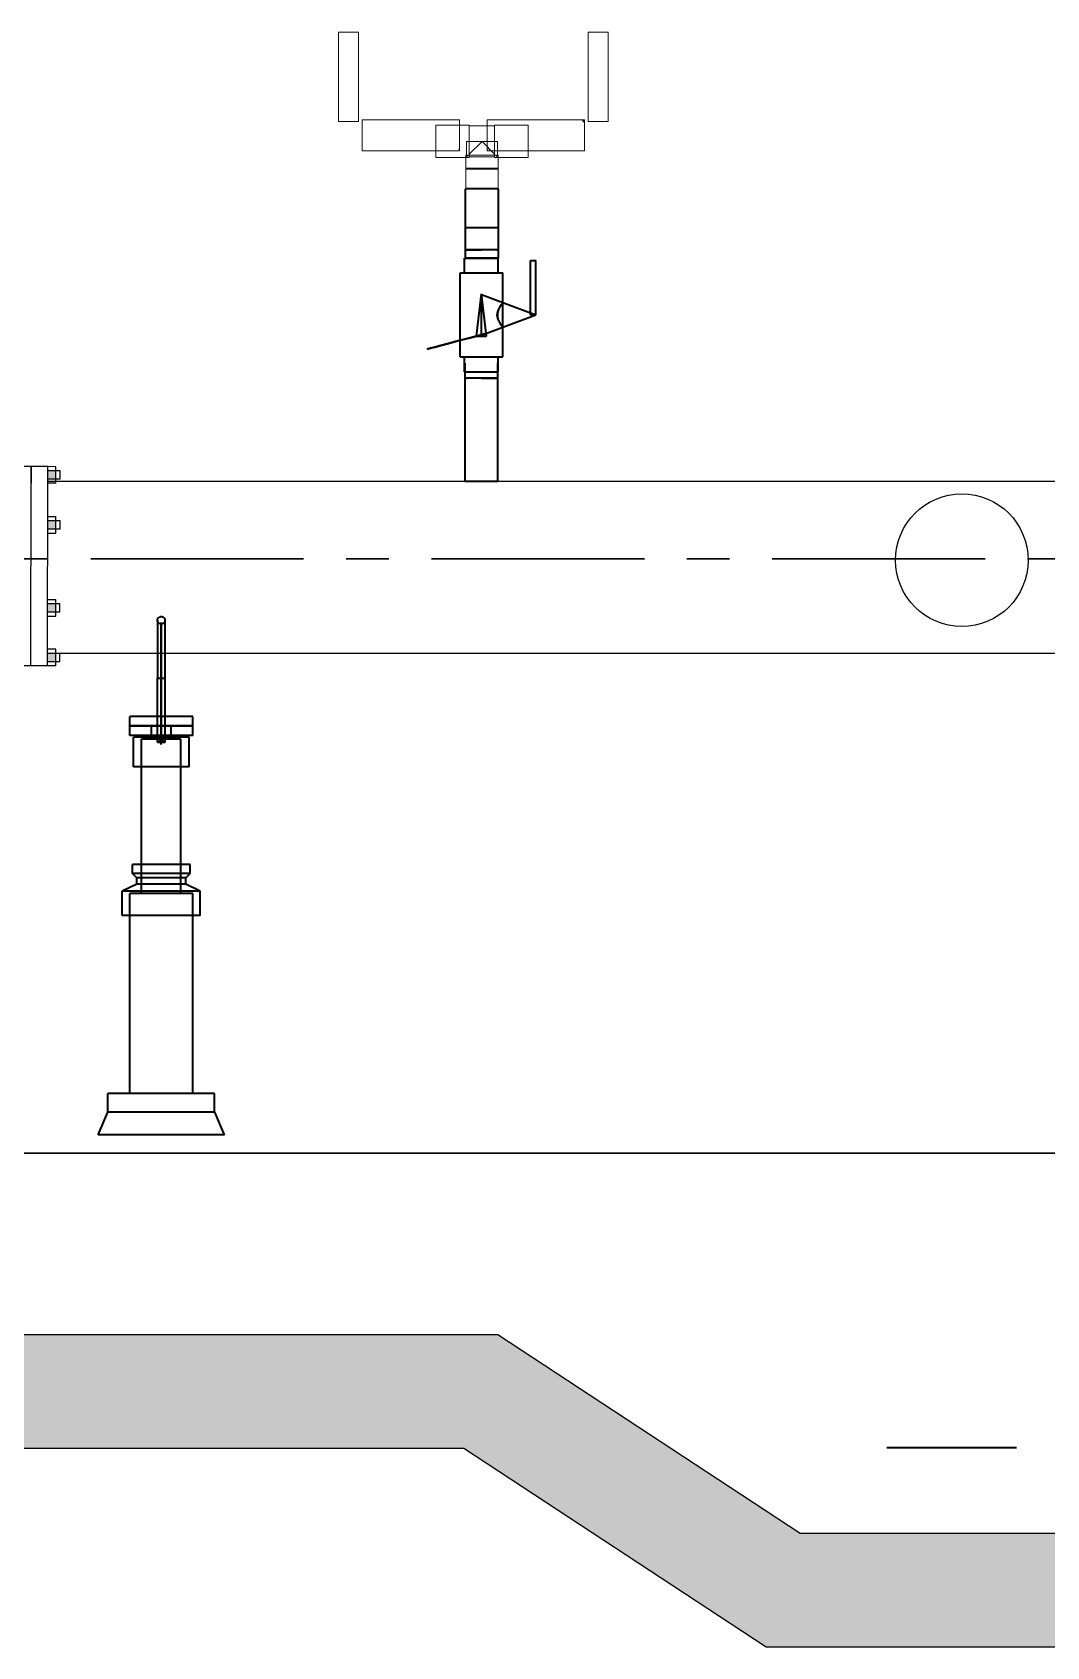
# Model space of a CAD drawing. Header units: inches. Extents: x 191440 to 383551, y 141448 to 284946.
# Drawn here: x 191812.539 to 191815.516, y 141600.02 to 141604.755 of the extents above; entities that cross this region are included whole.
import ezdxf

# ---------------------------------------------------------------- set-up
doc = ezdxf.new("R2010")
doc.units = ezdxf.units.IN
doc.header["$MEASUREMENT"] = 0
for name, pattern in [('C_SOLID_M', [0]), ('CENTER', [2, 1.25, -0.25, 0.25, -0.25]), ('DGN Style 3', [426.72, 304.8, -121.92])]:
    doc.linetypes.add(name, pattern=pattern)
for name, color, linetype in [('Concrete', 7, 'C_SOLID_M'), ('HATCH', 40, 'Continuous'), ('VP', 7, 'Continuous')]:
    doc.layers.add(name, color=color, linetype=linetype)
for name, color, linetype, lineweight in [('PIPING', 40, 'Continuous', 30), ('WB-SJ3-M-SECTA - I-DIAG-EQPM', 6, 'Continuous', 13), ('WB-SJ3-M-SECTA - M-EQPM-SUPT', 4, 'Continuous', 35), ('WB-SJ3-M-SECTA - P-TW', 7, 'Continuous', 35)]:
    doc.layers.add(name, color=color, linetype=linetype, lineweight=lineweight)

# ---------------------------------------------------------------- blocks, each defined once
blk = doc.blocks.new('FLANGE')
h = blk.add_hatch(color=256)
h.dxf.hatch_style = 1
h.paths.add_polyline_path([(2834.8568, 2262.3253), (2834.8643, 2262.3253), (2834.8643, 2262.3178), (2834.8568, 2262.3178)])
h.paths.add_polyline_path([(2834.8568, 2262.2728), (2834.8568, 2262.2803), (2834.8643, 2262.2803), (2834.8643, 2262.2728)])
h.paths.add_polyline_path([(2834.8568, 2262.3928), (2834.8568, 2262.4003), (2834.8643, 2262.4003), (2834.8643, 2262.3928)])
h.paths.add_polyline_path([(2834.8568, 2262.4378), (2834.8568, 2262.4453), (2834.8643, 2262.4453), (2834.8643, 2262.4378)])
h = blk.add_hatch(color=256)
h.dxf.hatch_style = 1
h.paths.add_polyline_path([(2834.8943, 2262.2691), (2834.8943, 2262.2728), (2834.9018, 2262.2728), (2834.9018, 2262.2691)])
h.paths.add_polyline_path([(2834.8943, 2262.2803), (2834.8943, 2262.2841), (2834.9018, 2262.2841), (2834.9018, 2262.2803)])
h.paths.add_polyline_path([(2834.8943, 2262.3141), (2834.8943, 2262.3178), (2834.9018, 2262.3178), (2834.9018, 2262.3141)])
h.paths.add_polyline_path([(2834.9018, 2262.3291), (2834.9018, 2262.3253), (2834.8943, 2262.3253), (2834.8943, 2262.3291)])
h.paths.add_polyline_path([(2834.9018, 2262.3928), (2834.9018, 2262.3891), (2834.8943, 2262.3891), (2834.8943, 2262.3928)])
h.paths.add_polyline_path([(2834.8943, 2262.4003), (2834.8943, 2262.4041), (2834.9018, 2262.4041), (2834.9018, 2262.4003)])
h.paths.add_polyline_path([(2834.9018, 2262.4378), (2834.9018, 2262.4341), (2834.8943, 2262.4341), (2834.8943, 2262.4378)])
h.paths.add_polyline_path([(2834.9018, 2262.4491), (2834.9018, 2262.4453), (2834.8943, 2262.4453), (2834.8943, 2262.4491)])
for p, q in [((2834.8531, 2262.4453), (2834.8531, 2262.4378)), ((2834.8531, 2262.4453), (2834.8643, 2262.4453)), ((2834.8568, 2262.4491), (2834.8568, 2262.4341)), ((2834.8568, 2262.4491), (2834.8643, 2262.4491)), ((2834.8643, 2262.4491), (2834.8643, 2262.2691)), ((2834.8643, 2262.4491), (2834.8793, 2262.4491)), ((2834.8793, 2262.4491), (2834.8793, 2262.2691)), ((2834.8793, 2262.4491), (2834.8793, 2262.2691)), ((2834.8793, 2262.4491), (2834.8943, 2262.4491)), ((2834.8943, 2262.4491), (2834.8943, 2262.2691)), ((2834.8943, 2262.4491), (2834.9018, 2262.4491)), ((2834.8943, 2262.4453), (2834.9018, 2262.4453)), ((2834.9018, 2262.4491), (2834.9018, 2262.4341)), ((2834.8531, 2262.4378), (2834.8643, 2262.4378)), ((2834.8568, 2262.4341), (2834.8643, 2262.4341)), ((2834.8943, 2262.4378), (2834.9018, 2262.4378)), ((2834.8943, 2262.4341), (2834.9018, 2262.4341)), ((2834.8531, 2262.4003), (2834.8531, 2262.3928)), ((2834.8643, 2262.4003), (2834.8531, 2262.4003)), ((2834.8568, 2262.4041), (2834.8568, 2262.3891)), ((2834.8643, 2262.4041), (2834.8568, 2262.4041)), ((2834.9018, 2262.4041), (2834.8943, 2262.4041)), ((2834.9018, 2262.4003), (2834.8943, 2262.4003)), ((2834.9018, 2262.4041), (2834.9018, 2262.3891)), ((2834.8643, 2262.3928), (2834.8531, 2262.3928)), ((2834.8643, 2262.3891), (2834.8568, 2262.3891)), ((2834.9018, 2262.3928), (2834.8943, 2262.3928)), ((2834.9018, 2262.3891), (2834.8943, 2262.3891)), ((2834.8568, 2262.3291), (2834.8568, 2262.3141)), ((2834.8643, 2262.3291), (2834.8568, 2262.3291)), ((2834.9018, 2262.3291), (2834.8943, 2262.3291)), ((2834.9018, 2262.3291), (2834.9018, 2262.3141)), ((2834.8531, 2262.3253), (2834.8531, 2262.3178)), ((2834.8643, 2262.3253), (2834.8531, 2262.3253)), ((2834.8643, 2262.3178), (2834.8531, 2262.3178)), ((2834.8643, 2262.3141), (2834.8568, 2262.3141)), ((2834.9018, 2262.3253), (2834.8943, 2262.3253)), ((2834.9018, 2262.3178), (2834.8943, 2262.3178)), ((2834.9018, 2262.3141), (2834.8943, 2262.3141)), ((2834.8568, 2262.2841), (2834.8568, 2262.2691)), ((2834.8568, 2262.2841), (2834.8643, 2262.2841)), ((2834.8793, 2262.2691), (2834.8793, 2262.2841)), ((2834.8943, 2262.2841), (2834.9018, 2262.2841)), ((2834.9018, 2262.2841), (2834.9018, 2262.2691)), ((2834.8531, 2262.2803), (2834.8531, 2262.2728)), ((2834.8531, 2262.2803), (2834.8643, 2262.2803)), ((2834.8531, 2262.2728), (2834.8643, 2262.2728)), ((2834.8568, 2262.2691), (2834.8643, 2262.2691)), ((2834.8643, 2262.2691), (2834.8793, 2262.2691)), ((2834.8793, 2262.2691), (2834.8943, 2262.2691)), ((2834.8943, 2262.2803), (2834.9018, 2262.2803)), ((2834.8943, 2262.2728), (2834.9018, 2262.2728)), ((2834.8943, 2262.2691), (2834.9018, 2262.2691))]:
    blk.add_line(p, q)
blk = doc.blocks.new('*U173')
at = {"layer": 'WB-SJ3-M-SECTA - M-EQPM-SUPT', "color": 4, "linetype": 'DGN Style 3', "lineweight": 35}
for p, q in [((75.4, 497.4), (75.4, 578.5)), ((85, 497.4), (85, 578.5))]:
    blk.add_line(p, q, dxfattribs=at)
at = {"layer": 'WB-SJ3-M-SECTA - M-EQPM-SUPT', "linetype": 'DGN Style 3'}
for p, q in [((40.2, 517.7), (40.2, 530.1)), ((40.2, 518.1), (40.2, 530.1)), ((40.2, 530.1), (120.2, 530.1)), ((40.2, 505.7), (40.2, 518.1)), ((40.2, 517.7), (120.2, 517.7)), ((67.7, 505.5), (67.7, 518.1)), ((80.2, 507.4), (80.2, 518.1)), ((92.7, 505.5), (92.7, 518.1)), ((120.2, 518.1), (120.2, 530.1)), ((120.2, 517.7), (120.2, 530.1)), ((120.2, 505.7), (120.2, 518.1)), ((120.2, 505.7), (120.2, 517.7)), ((40.2, 505.7), (120.2, 505.7)), ((44.8, 466.2), (44.8, 503.9)), ((55.2, 465.1), (55.2, 501)), ((67.7, 505.5), (77.6, 505.5)), ((87.7, 505.5), (92.7, 505.5)), ((105.2, 465.1), (105.2, 501)), ((115.5, 466.2), (115.5, 503.9)), ((55.2, 305.6), (55.2, 342.4)), ((105.2, 305.6), (105.2, 342.4)), ((40.2, 277.7), (40.2, 305.6)), ((120.2, 277.7), (120.2, 305.6))]:
    blk.add_line(p, q, dxfattribs=at)
at = {"layer": 'WB-SJ3-M-SECTA - M-EQPM-SUPT'}
for p, q in [((40.2, 518.1), (120.2, 518.1)), ((80.2, 505.5), (80.2, 507.4)), ((43.5, 331.1), (43.5, 342.4)), ((49.2, 325.4), (43.5, 331.1)), ((111.2, 325.4), (116.8, 331.1)), ((116.8, 331.1), (116.8, 342.4)), ((30.7, 308.7), (49.2, 317.4)), ((30.7, 277.7), (30.7, 308.7)), ((49.2, 317.4), (49.2, 325.4)), ((111.2, 317.4), (111.2, 325.4)), ((111.2, 317.4), (129.6, 308.7)), ((129.6, 277.7), (129.6, 308.7)), ((12.7, 28.6), (12.7, 52.5)), ((147.7, 28.6), (147.7, 52.5))]:
    blk.add_line(p, q, dxfattribs=at)
at = {"layer": 'WB-SJ3-M-SECTA - M-EQPM-SUPT', "linetype": 'Continuous'}
for p, q in [((55.2, 342.4), (55.2, 465.1)), ((105.2, 342.4), (105.2, 465.1)), ((40.2, 52.5), (40.2, 277.7)), ((120.2, 52.5), (120.2, 277.7)), ((0, 0), (12.2, 28.6)), ((160.3, 0), (148.1, 28.6))]:
    blk.add_line(p, q, dxfattribs=at)
at = {"layer": 'WB-SJ3-M-SECTA - M-EQPM-SUPT', "color": 4, "linetype": 'DGN Style 3', "lineweight": 35, "flags": 128}
for points in [[(75.4, 578.5), (75.4, 651.8)], [(85, 651.8), (85, 578.5)], [(85, 578.5), (75.4, 578.5)], [(85, 497.4), (75.4, 497.4)]]:
    blk.add_lwpolyline(points, dxfattribs=at)
at = {"layer": 'WB-SJ3-M-SECTA - M-EQPM-SUPT', "linetype": 'DGN Style 3', "flags": 128}
for points in [[(40.2, 505.7), (40.2, 505.7), (40.2, 517.7)], [(92.7, 518.1), (80.2, 518.1), (67.7, 518.1)], [(75.4, 530.1), (85, 530.1)], [(85, 518.1), (75.4, 518.1)], [(44.8, 503.9), (115.5, 503.9)], [(55.2, 501), (105.2, 501)], [(85, 505.5), (75.4, 505.5)], [(44.8, 466.2), (55.2, 466.2)], [(44.8, 466.2), (46.9, 466.2)], [(105.2, 466.2), (115.5, 466.2)], [(43.5, 342.4), (55.2, 342.4)], [(43.5, 331.1), (116.8, 331.1)], [(105.2, 342.4), (116.8, 342.4)], [(30.7, 308.7), (129.6, 308.7)], [(49.2, 325.4), (111.2, 325.4)], [(49.2, 317.4), (111.2, 317.4)], [(40.2, 305.6), (120.2, 305.6)], [(40.2, 305.6), (55.2, 305.6)], [(12.7, 52.5), (40.2, 52.5)], [(120.2, 52.5), (147.7, 52.5)], [(12.2, 28.6), (12.7, 28.6)], [(147.7, 28.6), (148.1, 28.6)], [(0, 0), (160.3, 0)]]:
    blk.add_lwpolyline(points, dxfattribs=at)
at = {"layer": 'WB-SJ3-M-SECTA - M-EQPM-SUPT', "flags": 128}
for points in [[(87.7, 505.5), (80.2, 505.5), (77.6, 505.5)], [(43.5, 342.4), (116.8, 342.4)], [(43.5, 342.4), (43.5, 342.4)], [(43.5, 331.1), (116.8, 331.1)], [(43.5, 331.1), (43.5, 331.1)], [(30.7, 308.7), (129.6, 308.7)], [(30.7, 308.7), (30.7, 308.7)], [(49.2, 325.4), (111.2, 325.4)], [(49.2, 325.4), (49.2, 325.4)], [(49.2, 317.4), (111.2, 317.4)], [(49.2, 317.4), (49.2, 317.4)], [(30.7, 277.7), (129.6, 277.7)], [(30.7, 277.7), (40.2, 277.7)], [(12.7, 52.5), (147.7, 52.5)]]:
    blk.add_lwpolyline(points, dxfattribs=at)
at = {"layer": 'WB-SJ3-M-SECTA - M-EQPM-SUPT', "linetype": 'Continuous', "flags": 128}
for points in [[(46.9, 466.2), (111.7, 466.2)], [(12.2, 28.6), (148.1, 28.6)], [(12.2, 28.6), (12.2, 28.6)]]:
    blk.add_lwpolyline(points, dxfattribs=at)
at = {"layer": 'WB-SJ3-M-SECTA - M-EQPM-SUPT', "color": 4, "linetype": 'DGN Style 3', "lineweight": 35}
for start, end in [(0, 180), (180, 0)]:
    blk.add_arc((80.2, 651.8), 4.8, start, end, dxfattribs=at)
at = {"layer": 'WB-SJ3-M-SECTA - M-EQPM-SUPT', "linetype": 'DGN Style 3'}
blk.add_rational_spline([(80.2, 494.3), (80.2, 534.8), (80.2, 575.4), (80.2, 648.8), (80.2, 648.8), (80.2, 648.8), (80.2, 575.4), (80.2, 534.8), (80.2, 494.3)], [1, 1, 1, 0.707106781187, 1, 0.707106781187, 1, 1, 1], degree=2, knots=[0, 0, 0, 0.333333, 0.333333, 0.5, 0.5, 0.666667, 0.666667, 1, 1, 1], dxfattribs=at)
at = {"layer": 'WB-SJ3-M-SECTA - P-TW', "linetype": 'DGN Style 3', "lineweight": 35}
blk.add_line((76.4, 497.4), (84, 497.4), dxfattribs=at)
blk.add_open_spline([(76.4, 497.4), (76.5, 497.5), (76.6, 497.6), (76.8, 497.8), (76.9, 498), (77.2, 498.2), (77.3, 498.3), (77.5, 498.4), (77.6, 498.5), (77.8, 498.6), (77.8, 498.6), (78.1, 498.8), (78.2, 498.9), (78.5, 499), (78.6, 499), (78.8, 499.1), (78.9, 499.1), (79.2, 499.2), (79.4, 499.2), (79.7, 499.2), (79.8, 499.3), (80, 499.3), (80.1, 499.3), (80.4, 499.3), (80.6, 499.3), (80.8, 499.2), (80.9, 499.2), (81, 499.2), (81, 499.2), (81.2, 499.2), (81.3, 499.1), (81.5, 499.1), (81.7, 499), (82, 498.9), (82.1, 498.9), (82.3, 498.8), (82.3, 498.7), (82.6, 498.6), (82.7, 498.5), (82.9, 498.3), (83, 498.3), (83.2, 498.2), (83.2, 498.1), (83.4, 498), (83.5, 497.8), (83.8, 497.6), (83.9, 497.5), (84, 497.4)], degree=3, knots=[0, 0, 0, 0, 0.0625, 0.0625, 0.125, 0.125, 0.1875, 0.1875, 0.21875, 0.21875, 0.25, 0.25, 0.3125, 0.3125, 0.34375, 0.34375, 0.375, 0.375, 0.4375, 0.4375, 0.46875, 0.46875, 0.5, 0.5, 0.5625, 0.5625, 0.578125, 0.578125, 0.59375, 0.59375, 0.625, 0.625, 0.6875, 0.6875, 0.71875, 0.71875, 0.75, 0.75, 0.8125, 0.8125, 0.84375, 0.84375, 0.875, 0.875, 0.9375, 0.9375, 1, 1, 1, 1], dxfattribs=at)
blk = doc.blocks.new('PIPE_13')
at = {"layer": 'WB-SJ3-M-SECTA - I-DIAG-EQPM', "linetype": 'DGN Style 3'}
for p, q in [((0, 59.1), (0, 61.4)), ((13.7, 59.1), (13.7, 61.4)), ((0, 0), (0, 22.2)), ((13.7, 0), (13.7, 22.2))]:
    blk.add_line(p, q, dxfattribs=at)
at = {"layer": 'WB-SJ3-M-SECTA - I-DIAG-EQPM'}
for p, q in [((0, 22.2), (0, 59.1)), ((13.7, 22.2), (13.7, 59.1))]:
    blk.add_line(p, q, dxfattribs=at)
at = {"layer": 'WB-SJ3-M-SECTA - I-DIAG-EQPM', "linetype": 'DGN Style 3', "flags": 128}
for points in [[(13.7, 61.4), (0, 61.4)], [(13.7, 0), (0, 0)]]:
    blk.add_lwpolyline(points, dxfattribs=at)
blk = doc.blocks.new('PIPE_15')
at = {"layer": 'WB-SJ3-M-SECTA - I-DIAG-EQPM', "linetype": 'DGN Style 3'}
for p, q in [((0, 21.3), (22.2, 21.3)), ((44.8, 21.3), (67, 21.3)), ((0, 0), (22.2, 0)), ((44.8, 0), (67, 0))]:
    blk.add_line(p, q, dxfattribs=at)
at = {"layer": 'WB-SJ3-M-SECTA - I-DIAG-EQPM'}
for p, q in [((22.2, 21.3), (44.8, 21.3)), ((22.2, 0), (44.8, 0)), ((66.4, 1.1), (67, 1.1))]:
    blk.add_line(p, q, dxfattribs=at)
at = {"layer": 'WB-SJ3-M-SECTA - I-DIAG-EQPM', "linetype": 'DGN Style 3', "flags": 128}
for points in [[(0, 14.3), (0, 21.3)], [(0, 0), (0, 14.3)], [(67, 10.7), (67, 21.3)], [(67, 0), (67, 10.7)]]:
    blk.add_lwpolyline(points, dxfattribs=at)
at = {"layer": 'WB-SJ3-M-SECTA - I-DIAG-EQPM', "flags": 128}
for points in [[(0, 0), (0, 20.9)], [(67, 1.1), (67, 21.3)]]:
    blk.add_lwpolyline(points, dxfattribs=at)
blk = doc.blocks.new('PIPE_23')
at = {"layer": 'WB-SJ3-M-SECTA - I-DIAG-EQPM', "linetype": 'DGN Style 3'}
for p, q in [((0, 21.3), (22.2, 21.3)), ((44.8, 21.3), (67, 21.3)), ((0, 0), (22.2, 0)), ((44.8, 0), (67, 0))]:
    blk.add_line(p, q, dxfattribs=at)
at = {"layer": 'WB-SJ3-M-SECTA - I-DIAG-EQPM'}
for p, q in [((22.2, 21.3), (44.8, 21.3)), ((0, 1.1), (0.6, 1.1)), ((22.2, 0), (44.8, 0))]:
    blk.add_line(p, q, dxfattribs=at)
at = {"layer": 'WB-SJ3-M-SECTA - I-DIAG-EQPM', "flags": 128}
for points in [[(0, 10.7), (0, 21.3)], [(66.9, 19.7), (66.4, 20.2), (66, 20.7), (65.7, 21), (65.5, 21.2), (65.4, 21.3)], [(67, 19.4), (67, 20.7)], [(67, 0), (67, 19.4)], [(0, 0.7), (0, 10.7)]]:
    blk.add_lwpolyline(points, dxfattribs=at)
at = {"layer": 'WB-SJ3-M-SECTA - I-DIAG-EQPM', "linetype": 'DGN Style 3', "flags": 128}
for points in [[(0, 0), (0, 21.3)], [(67, 0), (67, 21.3)]]:
    blk.add_lwpolyline(points, dxfattribs=at)
at = {"layer": 'WB-SJ3-M-SECTA - I-DIAG-EQPM'}
blk.add_open_spline([(65.4, 21.3), (65.4, 21.3), (65.4, 21.3), (65.5, 21.2)], degree=3, dxfattribs=at)
at = {"layer": 'WB-SJ3-M-SECTA - I-DIAG-EQPM', "linetype": 'DGN Style 3'}
blk.add_open_spline([(65.5, 21.2), (65.8, 20.9), (66.3, 20.4), (67, 19.6)], degree=3, dxfattribs=at)
blk = doc.blocks.new('PIPE_24')
at = {"layer": 'WB-SJ3-M-SECTA - I-DIAG-EQPM', "linetype": 'DGN Style 3'}
for p, q in [((0, 59.1), (0, 61.4)), ((13.7, 59.1), (13.7, 61.4)), ((0, 0), (0, 22.2)), ((13.7, 0), (13.7, 22.2))]:
    blk.add_line(p, q, dxfattribs=at)
at = {"layer": 'WB-SJ3-M-SECTA - I-DIAG-EQPM'}
for p, q in [((0, 22.2), (0, 59.1)), ((13.7, 22.2), (13.7, 59.1))]:
    blk.add_line(p, q, dxfattribs=at)
at = {"layer": 'WB-SJ3-M-SECTA - I-DIAG-EQPM', "linetype": 'DGN Style 3', "flags": 128}
for points in [[(0, 61.4), (13.7, 61.4)], [(0, 0), (13.7, 0)]]:
    blk.add_lwpolyline(points, dxfattribs=at)
blk = doc.blocks.new('PIPE_25')
at = {"layer": 'WB-SJ3-M-SECTA - P-TW', "linetype": 'Continuous', "lineweight": 35}
for p, q in [((0, 9), (0, 81.3)), ((22.6, 9), (22.6, 81.3))]:
    blk.add_line(p, q, dxfattribs=at)
at = {"layer": 'WB-SJ3-M-SECTA - P-TW', "linetype": 'DGN Style 3', "lineweight": 35}
for p, q in [((0, 0), (0, 9)), ((22.6, 0), (22.6, 9))]:
    blk.add_line(p, q, dxfattribs=at)
at = {"layer": 'WB-SJ3-M-SECTA - P-TW', "linetype": 'DGN Style 3', "lineweight": 35, "flags": 128}
blk.add_lwpolyline([(22.6, 0), (0, 0)], dxfattribs=at)
at = {"layer": 'WB-SJ3-M-SECTA - P-TW', "linetype": 'DGN Style 3', "lineweight": 35}
blk.add_rational_spline([(22.6, 71), (22.6, 71), (21.1, 71), (11.3, 71), (1.5, 71), (0, 71), (0, 71)], [0.803847482005, 0.866025301126, 1, 0.5, 1, 0.866025501607, 0.803847668093], degree=2, knots=[0, 0, 0, 0.174458, 0.174458, 0.825542, 0.825542, 1, 1, 1], dxfattribs=at)
at = {"layer": 'WB-SJ3-M-SECTA - P-TW', "linetype": 'Continuous', "lineweight": 35}
for points, weights in [([(0, 71), (0, 71), (1.1, 71)], [0.803847668093, 0.758495714855, 0.75134039548]), ([(11.3, 71), (22.6, 71), (22.6, 71)], [1, 0.633974698874, 0.803847482005])]:
    blk.add_rational_spline(points, weights, degree=2, dxfattribs=at)
blk = doc.blocks.new('V_BALL_2')
at = {"layer": 'WB-SJ3-M-SECTA - P-TW', "linetype": 'Continuous', "lineweight": 35}
for p, q in [((3.1, 68.1), (3.1, 78.4)), ((26.3, 68.1), (26.3, 78.4)), ((0, 10.3), (0, 68.1)), ((29.4, 47.7), (29.4, 68.1)), ((48.5, 39.2), (48.5, 76.7)), ((52.2, 39.2), (52.2, 76.7)), ((29.4, 47.7), (52.2, 39.2)), ((29.4, 30.7), (52.2, 39.2)), ((48.9, 39.2), (52.2, 39.2)), ((29.4, 10.3), (29.4, 30.8)), ((3.1, 0), (3.1, 10.3)), ((26.3, 0), (26.3, 10.3))]:
    blk.add_line(p, q, dxfattribs=at)
at = {"layer": 'WB-SJ3-M-SECTA - P-TW', "linetype": 'DGN Style 3', "lineweight": 35}
for p, q in [((11.3, 24.7), (14.7, 53.7)), ((18.1, 24.7), (14.7, 53.7)), ((14.7, 24.7), (14.7, 53.2)), ((14.7, 53.2), (29.4, 47.7)), ((29.4, 30.8), (29.4, 47.7)), ((14.7, 25.2), (29.4, 30.7))]:
    blk.add_line(p, q, dxfattribs=at)
at = {"layer": 'WB-SJ3-M-SECTA - P-TW', "linetype": 'Continuous', "lineweight": 35, "flags": 128}
for points in [[(3.1, 78.4), (26.3, 78.4)], [(26.3, 78.4), (26.3, 78.4)], [(0, 68.1), (29.4, 68.1)], [(29.4, 68.1), (29.4, 68.1)], [(48.5, 76.7), (48.5, 76.7)], [(48.5, 76.7), (52.2, 76.7)], [(52.2, 39.2), (52.2, 76.7)], [(48.5, 39.2), (52.2, 39.2)], [(52.2, 39.2), (52.2, 39.2)], [(0, 10.3), (29.4, 10.3)], [(3.1, 0), (26.3, 0)], [(26, 0), (26.3, 0)], [(26.3, 10.3), (29.4, 10.3)]]:
    blk.add_lwpolyline(points, dxfattribs=at)
at = {"layer": 'WB-SJ3-M-SECTA - P-TW', "linetype": 'DGN Style 3', "lineweight": 35, "flags": 128}
for points in [[(3.1, 78.4), (26.3, 78.4)], [(0, 68.1), (3.1, 68.1)], [(26.3, 68.1), (29.4, 68.1)], [(48.5, 39.2), (48.5, 76.7)], [(48.5, 76.7), (52.2, 76.7)], [(14.7, 25.2), (14.7, 53.2)], [(48.5, 39.2), (52.2, 39.2)], [(11.3, 24.7), (18.1, 24.7)], [(3.4, 0), (26, 0)]]:
    blk.add_lwpolyline(points, dxfattribs=at)
at = {"layer": 'WB-SJ3-M-SECTA - P-TW', "linetype": 'Continuous', "lineweight": 35}
for points, knots in [([(29.4, 30.8), (29.4, 30.7), (29.5, 30.6), (27.5, 32.9), (24.2, 41.4), (29, 46.9), (29.3, 47.5), (29.4, 47.7), (29.4, 47.7), (29.4, 47.7)], [0, 0, 0, 0, 0.016483, 0.407953, 0.432054, 0.928205, 0.952173, 0.976103, 1, 1, 1, 1]), ([(29.4, 47.7), (29.4, 47.7), (29.4, 47.7), (29.3, 47.7), (29.3, 47.5), (29.3, 47.5), (29.2, 47.5)], [0, 0, 0, 0, 0.237582, 0.572684, 0.90729, 1, 1, 1, 1])]:
    blk.add_open_spline(points, degree=3, knots=knots, dxfattribs=at)
at = {"layer": 'WB-SJ3-M-SECTA - P-TW', "linetype": 'DGN Style 3', "lineweight": 35}
for points, knots in [([(29.2, 47.5), (29, 46.8), (25.8, 44), (25.3, 37.4), (28, 32.5), (29.3, 30.9), (29.4, 30.8)], [0, 0, 0, 0, 0.320243, 0.616134, 0.642948, 1, 1, 1, 1]), ([(14.7, 25.6), (18.9, 26.7), (18.9, 26.7), (14.7, 25.6), (14.7, 25.6), (-35.2, 12.5), (-35.2, 12.5), (14.7, 25.6)], [0, 0, 0, 0, 1, 1, 1, 1, 1.000001, 1.000001, 1.000001, 1.000001])]:
    blk.add_open_spline(points, degree=3, knots=knots, dxfattribs=at)
at = {"layer": 'WB-SJ3-M-SECTA - P-TW', "linetype": 'Continuous', "lineweight": 35}
blk.add_open_spline([(48.9, 39.2), (48.4, 41), (48.4, 41), (48.9, 39.2)], degree=3, dxfattribs=at)
blk = doc.blocks.new('TEE')
at = {"layer": 'WB-SJ3-M-SECTA - I-DIAG-EQPM'}
for p, q in [((0, 43.7), (23, 43.7)), ((23, 43.2), (40.5, 43.2)), ((40.5, 43.7), (63.5, 43.7)), ((22.2, 23), (23, 23)), ((23, 23), (23, 23.8)), ((40.5, 23.2), (40.5, 32.5)), ((40.5, 23), (41.3, 23)), ((0, 21.4), (20.6, 21.4)), ((20.6, 0), (20.6, 21.4)), ((42.9, 0), (42.9, 21.4)), ((42.9, 21.4), (63.5, 21.4))]:
    blk.add_line(p, q, dxfattribs=at)
at = {"layer": 'WB-SJ3-M-SECTA - I-DIAG-EQPM', "linetype": 'DGN Style 3'}
for p, q in [((20.6, 21.4), (20.6, 23)), ((21.1, 23), (21.1, 32.5)), ((23, 23.8), (23, 32.5)), ((23, 23), (40.5, 23)), ((42.4, 23), (42.4, 32.5)), ((42.9, 21.4), (42.9, 23)), ((20.6, 21.4), (23, 21.4)), ((23, 21.9), (40.5, 21.9)), ((40.5, 21.4), (42.9, 21.4))]:
    blk.add_line(p, q, dxfattribs=at)
at = {"layer": 'WB-SJ3-M-SECTA - I-DIAG-EQPM', "flags": 128}
for points in [[(0, 43.7), (0, 21.4)], [(23, 43.7), (23, 23)], [(40.5, 43.7), (40.5, 22.5)], [(63.5, 43.7), (63.5, 21.4)], [(22.2, 23), (20.6, 21.4)], [(21.6, 23), (21.2, 22.5), (20.9, 22.2), (20.7, 22), (20.6, 21.9)], [(22.2, 23), (22.2, 23)], [(22.2, 23), (41.8, 23)], [(22.8, 23), (22.9, 23.1), (23, 23.2)], [(31.8, 32.5), (23, 23.8)], [(23, 32.5), (37.9, 32.5)], [(31.8, 32.5), (40.5, 23.8)], [(40.5, 23.2), (40.6, 23.1), (40.7, 23)], [(41.3, 23), (41.3, 23)], [(41.3, 23), (42.9, 21.4)], [(0, 21.9), (0, 21.4)], [(42.6, 22.2), (42.8, 22), (42.9, 21.9)], [(63.5, 21.4), (63.5, 21.4)], [(20.6, 0), (42.9, 0)], [(42.4, 0), (42.9, 0)]]:
    blk.add_lwpolyline(points, dxfattribs=at)
at = {"layer": 'WB-SJ3-M-SECTA - I-DIAG-EQPM', "linetype": 'DGN Style 3', "flags": 128}
for points in [[(23, 43.7), (23, 43.2)], [(63.5, 43.7), (63.5, 43.2)], [(22.2, 23), (20.6, 21.4)], [(20.6, 23), (22.2, 23)], [(21.1, 32.5), (42.4, 32.5)], [(22.2, 23), (22.2, 23)], [(31.8, 32.5), (23, 23.8)], [(23, 23), (23, 21.4)], [(31.8, 32.5), (40.5, 23.8)], [(37.9, 32.5), (42.4, 32.5)], [(40.5, 22.5), (40.5, 21.4)], [(41.3, 23), (41.3, 23)], [(41.3, 23), (42.9, 21.4)], [(41.8, 23), (42.9, 23)], [(41.9, 23), (42.3, 22.5), (42.6, 22.2)], [(42.4, 23), (42.9, 23)], [(23, 21.9), (23, 21.4)], [(40.5, 21.9), (40.5, 21.4)], [(63.5, 21.9), (63.5, 21.4)]]:
    blk.add_lwpolyline(points, dxfattribs=at)
at = {"layer": 'WB-SJ3-M-SECTA - I-DIAG-EQPM', "linetype": 'DGN Style 3'}
blk.add_open_spline([(20.7, 22), (20.9, 22.2), (21.2, 22.5), (21.7, 23)], degree=3, dxfattribs=at)
at = {"layer": 'WB-SJ3-M-SECTA - I-DIAG-EQPM'}
for points in [[(42.9, 21.9), (42.9, 21.9), (42.5, 22.3), (41.8, 23)], [(20.6, 21.9), (20.6, 21.9), (20.6, 21.9), (20.7, 22)]]:
    blk.add_open_spline(points, degree=3, dxfattribs=at)
at = {"layer": 'WB-SJ3-M-SECTA - P-TW', "linetype": 'Continuous', "lineweight": 35, "flags": 128}
for points in [[(20.6, 14), (42.9, 14)], [(20.6, 14), (20.6, 14)]]:
    blk.add_lwpolyline(points, dxfattribs=at)
at = {"layer": 'WB-SJ3-M-SECTA - P-TW', "linetype": 'DGN Style 3', "lineweight": 35, "flags": 128}
for points in [[(20.6, 14), (21.1, 14)], [(42.4, 14), (42.9, 14)]]:
    blk.add_lwpolyline(points, dxfattribs=at)
blk = doc.blocks.new('PIPE_26')
at = {"layer": 'WB-SJ3-M-SECTA - P-TW', "linetype": 'DGN Style 3', "lineweight": 35}
for p, q in [((0.2, 21), (0.2, 47.7)), ((22.8, 21), (22.8, 47.7))]:
    blk.add_line(p, q, dxfattribs=at)
at = {"layer": 'WB-SJ3-M-SECTA - P-TW', "linetype": 'Continuous', "lineweight": 35}
for p, q in [((0.2, 0), (0.2, 21)), ((22.8, 0), (22.8, 21))]:
    blk.add_line(p, q, dxfattribs=at)
at = {"layer": 'WB-SJ3-M-SECTA - P-TW', "linetype": 'DGN Style 3', "lineweight": 35, "flags": 128}
for points in [[(22.8, 47.7), (0.2, 47.7)], [(22.8, 0), (0.2, 0)]]:
    blk.add_lwpolyline(points, dxfattribs=at)
at = {"layer": 'WB-SJ3-M-SECTA - P-TW', "linetype": 'Continuous', "lineweight": 35, "flags": 128}
blk.add_lwpolyline([(22.8, 0), (0.2, 0)], dxfattribs=at)
at = {"layer": 'WB-SJ3-M-SECTA - P-TW'}
for points in [[(0.2, 21), (0, 21), (5.4, 21), (11.4, 21)], [(0.2, 21), (0.2, 21), (0.2, 21), (0.4, 21)], [(11.5, 21), (17.5, 21), (23, 21), (22.8, 21)], [(22.7, 21), (22.8, 21), (22.8, 21), (22.8, 21)]]:
    blk.add_open_spline(points, degree=3, dxfattribs=at)
at = {"layer": 'WB-SJ3-M-SECTA - P-TW', "linetype": 'DGN Style 3'}
for points in [[(0.4, 21), (1.5, 21), (6.1, 21), (11.3, 21)], [(11.5, 21), (17, 21), (22.1, 21), (22.7, 21)]]:
    blk.add_open_spline(points, degree=3, dxfattribs=at)
at = {"layer": 'WB-SJ3-M-SECTA - P-TW', "linetype": 'DGN Style 3', "lineweight": 35}
blk.add_rational_spline([(22.8, 5.7), (22.8, 5.7), (21.3, 5.7), (11.5, 5.7), (1.7, 5.7), (0.2, 5.7), (0.2, 5.7)], [0.803847577293, 0.866025403784, 1, 0.5, 1, 0.866025403784, 0.803847577293], degree=2, knots=[0, 0, 0, 0.174458, 0.174458, 0.825542, 0.825542, 1, 1, 1], dxfattribs=at)
at = {"layer": 'WB-SJ3-M-SECTA - P-TW', "linetype": 'Continuous', "lineweight": 35}
for points, weights in [([(0.2, 5.7), (0.2, 5.7), (11.5, 5.7)], [0.803847577293, 0.633974596216, 1]), ([(21.7, 5.7), (22.8, 5.7), (22.8, 5.7)], [0.751340395412, 0.758495707478, 0.803847577293])]:
    blk.add_rational_spline(points, weights, degree=2, dxfattribs=at)

msp = doc.modelspace()

# ---------------------------------------------------------------- hatches: boundary and pattern name
at = {"layer": 'HATCH', "linetype": 'ByBlock', "lineweight": -2}
h = msp.add_hatch(dxfattribs=at)
h.set_pattern_fill('GRAVEL', color=256, scale=0.83217)
h.set_pattern_definition([(228.01279, (191763.28647, 141576.692036), (-6.6573614, -7.489531574), [0.111957, -11.083748]), (184.96974, (191763.211578, 141576.60882), (9.986042099, 0.832170175), [0.1921215, -19.020019]), (132.51045, (191763.02018, 141576.592176), (8.32170175, -9.153871924), [0.135467, -13.411282]), (267.27369, (191762.695632, 141576.384133), (0.832170175, 16.643403498), [0.174954, -17.320422]), (292.833654, (191762.68731, 141576.209378), (-4.160850875, 9.9860421), [0.171556, -16.984072]), (357.27369, (191762.753884, 141576.051265), (-16.643403498, 0.832170175), [0.174954, -17.320422]), (37.69424, (191762.92864, 141576.042944), (-10.818212274, -8.321701749), [0.2313674, -22.905358]), (72.25533, (191763.111717, 141576.184413), (5.825191224, 18.307743848), [0.218435, -21.625042]), (121.429566, (191763.17829, 141576.392455), (-6.6573614, 10.818212274), [0.175546, -17.379103]), (175.23636, (191763.08675, 141576.542246), (9.153871924, -0.832170175), [0.200413, -9.820243]), (222.39744, (191762.887031, 141576.55889), (-9.986042099, -9.153871924), [0.259178, -25.658615]), (138.81407, (191763.51948, 141576.37581), (-5.82519122, 4.99302105), [0.0884605, -8.75763]), (171.469234, (191763.452907, 141576.434064), (10.818212274, -1.66434035), [0.168296, -16.661305]), (225, (191763.2865, 141576.459), (-9e-17, -0.83217), [0.117686, -1.05918]), (203.1986, (191763.22822, 141576.55889), (4.16085087, 1.66434035), [0.063376, -6.274243]), (291.8014, (191763.16997, 141576.53392), (-0.83217017, 2.49651052), [0.089627, -4.391746]), (30.96376, (191763.20326, 141576.4507), (2.49651052, 1.66434035), [0.145571, -4.706774]), (161.56505, (191763.32808, 141576.5256), (1.6643403, -0.8321702), [0.105262, -2.526291]), (16.38954, (191762.68731, 141576.533924), (8.32170175, 2.496510525), [0.1474606, -14.5986325]), (70.34618, (191762.82878, 141576.57553), (-3.3286807, -9.153871924), [0.123711, -12.247388]), (293.1986, (191763.32808, 141576.69204), (-1.66434035, 4.16085087), [0.126752, -6.210867]), (343.61046, (191763.37801, 141576.575533), (-8.32170175, 2.496510525), [0.1474606, -14.5986325]), (339.44395, (191762.68731, 141576.01798), (-4.16085087, 1.66434035), [0.142201, -6.967864]), (294.77514, (191762.82046, 141575.96805), (-4.160850875, 9.153871924), [0.1191485, -11.795715]), (66.8014, (191763.3364, 141575.85987), (1.66434035, 4.16085087), [0.126752, -6.210867]), (17.354025, (191763.386333, 141575.97637), (-10.818212274, -3.3286807), [0.1394975, -13.810217]), (69.44395, (191762.92864, 141575.85987), (-1.66434035, -4.16085087), [0.071101, -7.038964]), (101.30993, (191763.28647, 141575.85987), (-0.83217017, 3.3286807), [0.042432, -4.20082]), (165.96376, (191763.27815, 141575.90147), (2.4965105, -0.8321702), [0.171556, -3.259569]), (186.009006, (191763.111717, 141575.943083), (8.32170175, 0.832170175), [0.158986, -15.739603]), (303.69007, (191763.20326, 141576.37581), (-0.8321702, 1.66434035), [0.120017, -2.880415]), (353.157227, (191763.26983, 141576.27595), (14.146892973, -1.66434035), [0.2095355, -20.743974]), (60.9454, (191763.47787, 141576.25099), (-3.3286807, -5.82519122), [0.085677, -8.482039]), (90, (191763.5195, 141576.3259), (-0.83217, 0.83217), [0.04993, -0.78224]), (120.25644, (191763.095074, 141575.96805), (3.3286807, -5.825191224), [0.115608, -11.445269]), (48.01279, (191763.03682, 141576.06791), (6.6573614, 7.489531574), [0.223914, -10.971791]), (0, (191763.1866, 141576.23434), (0.83217, 0.83217), [0.216364, -0.615806]), (325.30485, (191763.402977, 141576.234343), (8.32170175, -5.825191224), [0.131578, -13.026188]), (254.0546, (191763.51116, 141576.15945), (-0.83217017, -3.3286807), [0.121166, -5.937125]), (207.645975, (191763.477872, 141576.042944), (-15.811233323, -8.321701749), [0.1972784, -19.5305964]), (175.42608, (191763.303116, 141575.951405), (-10.818212274, 0.832170175), [0.2087074, -20.662014])])
h.paths.add_polyline_path([(191823.26494, 141600.35263), (191815.36995, 141600.35263), (191815.36955, 141600.01977), (191823.26494, 141600.01977)])
h.paths.add_polyline_path([(191815.36995, 141600.35263), (191815.11792, 141600.35263), (191815.25548, 141600.01977), (191815.36955, 141600.01977)])
h.paths.add_polyline_path([(191815.11792, 141600.35263), (191814.7919, 141600.35263), (191813.90474, 141600.93515), (191793.08171, 141600.93515), (191793.08171, 141600.60229), (191813.80522, 141600.60229), (191814.69239, 141600.01977), (191815.25548, 141600.01977)])

# ---------------------------------------------------------------- linework, layer by layer
at = {"color": 5}
for points in [[(191817.95076, 141603.4375), (191812.58317, 141603.4375)], [(191812.58317, 141602.93393), (191817.9503, 141602.93393)]]:
    msp.add_lwpolyline(points, dxfattribs=at)
at = {"color": 7}
for points in [[(191793.19821, 141601.46774), (191818.56889, 141601.46774)], [(191793.19821, 141601.05166), (191793.08171, 141601.05166), (191793.08171, 141600.93515), (191813.90474, 141600.93515), (191814.7919, 141600.35263), (191823.26494, 141600.35263), (191823.26494, 141600.46914), (191823.14844, 141600.46914)], [(191793.08171, 141600.60229), (191813.80522, 141600.60229), (191814.69239, 141600.01977), (191823.26494, 141600.01977)]]:
    msp.add_lwpolyline(points, dxfattribs=at)
msp.add_circle((191815.26697, 141603.20661), 0.19459)
at = {"layer": 'Concrete'}
msp.add_lwpolyline([(191817.78729, 141601.46774), (191803.40103, 141601.46774)], dxfattribs=at)
at = {"layer": 'PIPING', "color": 8, "linetype": 'CENTER', "ltscale": 0.5}
msp.add_lwpolyline([(191791.70996, 141603.21036), (191819.17099, 141603.21036)], dxfattribs=at)
at = {"layer": 'VP'}
msp.add_line((191793.19821, 141601.46774), (191818.56889, 141601.46774), dxfattribs=at)
at = {"layer": 'WB-SJ3-M-SECTA - P-TW', "color": 252}
msp.add_line((191815.04683, 141600.60403, -1320.71398), (191815.42746, 141600.60403, -1320.71398), dxfattribs=at)

# ---------------------------------------------------------------- block references
at = {"xscale": 3.246671546226473, "yscale": 3.246671546226473, "zscale": 3.246671546226473, "rotation": 179.9475014826374}
msp.add_blockref('FLANGE', (201023.18306, 148939.88924, -1320.71398), dxfattribs=at)
at = {"layer": 'WB-SJ3-M-SECTA - I-DIAG-EQPM', "linetype": 'DGN Style 3', "xscale": 0.004260711295509238, "yscale": 0.004260711295509238, "zscale": 0.004260711295509238}
for name, p in [('PIPE_13', (191813.43726, 141604.49345, -1320.71398)), ('PIPE_24', (191814.17039, 141604.49345, -1320.71398)), ('PIPE_15', (191813.50707, 141604.40742, -1320.71398)), ('TEE', (191813.72304, 141604.29602, -1320.71398))]:
    msp.add_blockref(name, p, dxfattribs=at)
at = {"layer": 'WB-SJ3-M-SECTA - I-DIAG-EQPM', "xscale": 0.004260711295509238, "yscale": 0.004260711295509238, "zscale": 0.004260711295509238}
msp.add_blockref('PIPE_23', (191813.87363, 141604.40742, -1320.71398), dxfattribs=at)
at = {"layer": 'WB-SJ3-M-SECTA - M-EQPM-SUPT', "color": 5, "lineweight": -3, "xscale": -0.002315131789219939, "yscale": 0.002315131789219939, "zscale": 0.002315131789219939}
msp.add_blockref('*U173', (191813.1027, 141601.52128, -1320.71398), dxfattribs=at)
at = {"layer": 'WB-SJ3-M-SECTA - P-TW', "linetype": 'Continuous', "lineweight": 35, "xscale": 0.004260711295509238, "yscale": 0.004260711295509238, "zscale": 0.004260711295509238}
for name, p in [('PIPE_26', (191813.80938, 141604.09273, -1320.71398)), ('V_BALL_2', (191813.79435, 141603.75873, -1320.71398)), ('PIPE_25', (191813.80881, 141603.4378, -1320.71398))]:
    msp.add_blockref(name, p, dxfattribs=at)

doc.saveas('drawing.dxf')
